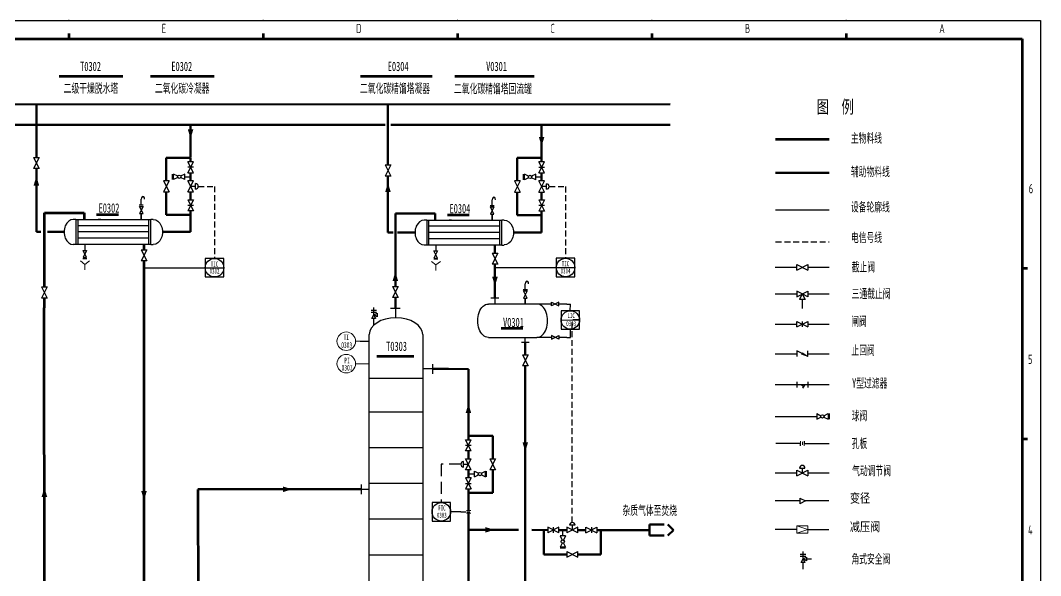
# Model space of a CAD drawing. Header units: inches. Extents: x 9135 to 19446, y -2384 to -733.
# Drawn here: x 9426 to 9976, y -1218 to -919 of the extents above; entities that cross this region are included whole.
import ezdxf

# ---------------------------------------------------------------- set-up
doc = ezdxf.new("R2010")
doc.units = ezdxf.units.IN
doc.header["$MEASUREMENT"] = 0
for name, pattern in [('ACAD_ISO02W100', [11, 8, -3]), ('HIDDEN', [9.525, 6.35, -3.175]), ('HIDDEN2', [4.7625, 3.175, -1.5875])]:
    doc.linetypes.add(name, pattern=pattern)
for name, color, linetype, lineweight in [('1-主物流线-粗实线', 4, 'Continuous', 90), ('12-阀门与管件', 3, 'Continuous', 25), ('15-进出物流标志', 7, 'Continuous', 25), ('16-图框与标题栏', 7, 'Continuous', 25), ('18-仪表', 4, 'Continuous', 25), ('19-信号线', 4, 'HIDDEN', 25), ('2-辅助物流线-中粗线', 6, 'Continuous', 50), ('3-设备外轮廓线-细实线', 7, 'Continuous', 25), ('4-设备内部件-细实线', 150, 'Continuous', 25), ('5-公用工程-冷却水与回水', 3, 'Continuous', 50), ('6-公用工程-中、低压蒸汽与凝水回管', 1, 'Continuous', 50), ('e-设备外轮廓', 7, 'Continuous', 25), ('f-仪表', 4, 'Continuous', 18), ('g-控制线', 4, 'HIDDEN2', 18), ('h-阀门管件', 3, 'Continuous', 18), ('p-名称下方横线', 7, 'Continuous', 80), ('r-图内文字', 7, 'Continuous', 18), ('r-图内文字 @ 1', 7, 'Continuous', 18), ('剖面线', 7, 'Continuous', 18), ('文本', 7, 'Continuous', 5), ('细线', 7, 'Continuous', 15)]:
    doc.layers.add(name, color=color, linetype=linetype, lineweight=lineweight)
doc.layers.add('9文字', color=7, linetype='Continuous')
doc.layers.add('b-辅助物料线', color=7, linetype='Continuous', lineweight=50, true_color=0x541be4)
doc.styles.add('HGCAD', font='gbenor.shx', dxfattribs={"width": 0.75, "bigfont": 'gbcbig.shx'})
doc.styles.add('仿宋', font='simfang.ttf', dxfattribs={"width": 0.6})

msp = doc.modelspace()

# ---------------------------------------------------------------- hatches: boundary and pattern name
h = msp.add_hatch(color=7)
h.dxf.hatch_style = 2
h.paths.add_polyline_path([(9850.68, -1099.89), (9847.68, -1097.99), (9847.35, -1098.65)])

# ---------------------------------------------------------------- linework, layer by layer
at = {"color": 7, "lineweight": 25}
for points in [[(9844.68, -1096.89), (9844.68, -1099.89)], [(9850.68, -1099.89), (9844.68, -1096.89)], [(9850.68, -1099.89), (9850.68, -1096.89)], [(9846.44, -1176.3), (9849.44, -1177.8)], [(9846.44, -1176.3), (9846.44, -1179.3)], [(9849.44, -1177.8), (9846.44, -1179.3)]]:
    msp.add_lwpolyline(points, dxfattribs=at)
at = {"color": 7, "lineweight": 0}
msp.add_lwpolyline([(9850.68, -1099.89), (9847.68, -1097.99), (9847.35, -1098.65)], close=True, dxfattribs=at)
at = {"layer": '1-主物流线-粗实线', "color": 4, "lineweight": 90}
for p, q in [((9833.33, -982.7), (9862.18, -982.7)), ((9438.71, -1022.43), (9460.18, -1022.43)), ((9438.71, -1062.35), (9438.71, -1022.43)), ((9453.99, -1022.43), (9453.99, -1022.43)), ((9460.18, -1022.43), (9460.18, -1025.97)), ((9492.46, -1042.29), (9492.46, -1039.43)), ((9492.46, -1347.89), (9492.46, -1048.29)), ((9438.67, -1068.35), (9438.67, -1073.58)), ((9438.71, -1318.76), (9438.67, -1073.58)), ((9609.81, -1171.51), (9521.58, -1171.66)), ((9521.58, -1171.57), (9521.89, -1362.85))]:
    msp.add_line(p, q, dxfattribs=at)
at = {"layer": '1-主物流线-粗实线', "color": 7, "lineweight": 25}
for p, q in [((9681.85, -1068.39), (9681.85, -1071.59)), ((9616.44, -1082.99), (9616.44, -1079.37)), ((9609.81, -1171.51), (9613.97, -1171.51))]:
    msp.add_line(p, q, dxfattribs=at)
at = {"layer": '1-主物流线-粗实线', "color": 7, "lineweight": 25, "true_color": 0xffffff}
for p, q in [((9848.1, -1214.65), (9848.1, -1211.02)), ((9850.02, -1209.1), (9852.69, -1209.1))]:
    msp.add_line(p, q, dxfattribs=at)
at = {"layer": '1-主物流线-粗实线', "color": 7, "lineweight": 25}
for points in [[(9525.52, -1046.99), (9525.52, -1056.99), (9535.52, -1056.99), (9535.52, -1046.99)], [(9714.95, -1046.89), (9714.95, -1056.89), (9724.95, -1056.89), (9724.95, -1046.89)], [(9717.5, -1075.16), (9717.5, -1085.16), (9727.5, -1085.16), (9727.5, -1075.16)], [(9647.9, -1178.65), (9647.9, -1188.65), (9657.9, -1188.65), (9657.9, -1178.65)]]:
    msp.add_lwpolyline(points, close=True, dxfattribs=at)
at = {"layer": '1-主物流线-粗实线', "color": 3, "lineweight": 25}
for centre in [(9511.44, -1002.94), (9700.83, -1003.02), (9858.59, -1132.21), (9673.74, -1163.29), (9718.48, -1199.71)]:
    msp.add_circle(centre, 0.886, dxfattribs=at)
at = {"layer": '1-主物流线-粗实线', "color": 7, "lineweight": 25}
for centre in [(9530.52, -1051.99), (9719.95, -1051.89), (9722.5, -1080.16), (9652.9, -1183.65)]:
    msp.add_circle(centre, 5, dxfattribs=at)
at = {"layer": '12-阀门与管件', "lineweight": 25}
for p, q in [((9432.88, -992.54), (9435.88, -998.54)), ((9516.14, -1000.79), (9519.14, -994.79)), ((9705.53, -1000.87), (9708.53, -994.87)), ((9519.14, -997.79), (9516.14, -997.79)), ((9622.6, -996.57), (9625.6, -1002.57)), ((9708.53, -997.87), (9705.53, -997.87)), ((9506.01, -1005.08), (9503.01, -1011.08)), ((9516.14, -1011.08), (9519.14, -1005.08)), ((9520.28, -1009.52), (9520.28, -1006.63)), ((9695.4, -1005.16), (9692.4, -1011.16)), ((9705.53, -1011.16), (9708.53, -1005.16)), ((9709.67, -1009.6), (9709.67, -1006.71)), ((9520.28, -1008.08), (9517.64, -1008.08)), ((9709.67, -1008.16), (9707.03, -1008.16)), ((9516.14, -1015.36), (9519.14, -1021.36)), ((9519.14, -1018.36), (9516.14, -1018.36)), ((9705.53, -1015.44), (9708.53, -1021.44)), ((9708.53, -1018.44), (9705.53, -1018.44)), ((9490.96, -1042.29), (9493.96, -1048.29)), ((9680.35, -1044.06), (9683.35, -1050.06)), ((9844.68, -1053.23), (9850.68, -1050.23)), ((9437.17, -1062.35), (9440.17, -1068.35)), ((9626.6, -1062.03), (9629.6, -1068.03)), ((9847.68, -1066.12), (9849.18, -1069.12)), ((9616.44, -1077.44), (9616.44, -1073.39)), ((9614.99, -1074.92), (9617.89, -1074.92)), ((9614.99, -1075.98), (9617.89, -1075.98)), ((9615.48, -1079.37), (9616.44, -1077.44)), ((9616.44, -1077.44), (9618.37, -1076.47)), ((9616.44, -1077.44), (9617.4, -1079.37)), ((9618.37, -1078.4), (9616.44, -1077.44)), ((9618.37, -1076.47), (9618.37, -1078.4)), ((9617.4, -1079.37), (9615.48, -1079.37)), ((9844.68, -1083.94), (9850.68, -1080.94)), ((9847.68, -1080.94), (9847.68, -1083.94)), ((9696.71, -1098.92), (9699.71, -1104.92)), ((9669.04, -1150.77), (9666.04, -1144.77)), ((9666.04, -1147.77), (9669.04, -1147.77)), ((9669.04, -1161.05), (9666.04, -1155.05)), ((9679.16, -1155.05), (9682.16, -1161.05)), ((9664.89, -1159.49), (9664.89, -1156.6)), ((9664.89, -1158.05), (9667.54, -1158.05)), ((9844.68, -1164.22), (9850.68, -1161.22)), ((9846.23, -1160.07), (9849.13, -1160.07)), ((9847.68, -1160.07), (9847.68, -1162.72)), ((9669.04, -1165.33), (9666.04, -1171.33)), ((9666.04, -1168.33), (9669.04, -1168.33)), ((9716.33, -1195.01), (9710.33, -1192.01)), ((9713.33, -1192.01), (9713.33, -1195.01)), ((9726.61, -1195.01), (9720.61, -1192.01)), ((9725.06, -1190.87), (9722.16, -1190.87)), ((9723.61, -1190.87), (9723.61, -1193.51)), ((9730.89, -1195.01), (9736.89, -1192.01)), ((9733.89, -1192.01), (9733.89, -1195.01)), ((9720.61, -1205.13), (9726.61, -1208.13))]:
    msp.add_line(p, q, dxfattribs=at)
at = {"layer": '12-阀门与管件', "color": 7}
for p, q in [((9492.09, -1018.26), (9489.86, -1018.26)), ((9491.92, -1022.76), (9490, -1018.9)), ((9490, -1018.9), (9491.92, -1018.9)), ((9491.92, -1018.9), (9490, -1022.76)), ((9490, -1022.76), (9491.92, -1022.76)), ((9681.48, -1018.55), (9679.26, -1018.55)), ((9681.32, -1023.05), (9679.39, -1019.19)), ((9679.39, -1019.19), (9681.32, -1019.19)), ((9681.32, -1019.19), (9679.39, -1023.05)), ((9679.39, -1023.05), (9681.32, -1023.05)), ((9461.47, -1046.5), (9459.54, -1042.65)), ((9459.54, -1042.65), (9461.47, -1042.65)), ((9461.47, -1042.65), (9459.54, -1046.5)), ((9650.86, -1046.79), (9648.94, -1042.94)), ((9648.94, -1042.94), (9650.86, -1042.94)), ((9650.86, -1042.94), (9648.94, -1046.79)), ((9461.64, -1047.15), (9459.41, -1047.15)), ((9459.54, -1046.5), (9461.47, -1046.5)), ((9651.03, -1047.44), (9648.81, -1047.44)), ((9648.94, -1046.79), (9650.86, -1046.79)), ((9699.37, -1063.88), (9697.15, -1063.88)), ((9699.21, -1068.38), (9697.28, -1064.52)), ((9697.28, -1064.52), (9699.21, -1064.52)), ((9699.21, -1064.52), (9697.28, -1068.38)), ((9697.28, -1068.38), (9699.21, -1068.38)), ((9712.43, -1070.63), (9716.28, -1072.56)), ((9716.28, -1070.63), (9712.43, -1072.56)), ((9712.43, -1072.56), (9712.43, -1070.63)), ((9716.28, -1072.56), (9716.28, -1070.63)), ((9712.43, -1090.55), (9716.28, -1088.63)), ((9716.28, -1090.55), (9712.43, -1088.63)), ((9712.43, -1088.63), (9712.43, -1090.55)), ((9716.28, -1088.63), (9716.28, -1090.55))]:
    msp.add_line(p, q, dxfattribs=at)
at = {"layer": '12-阀门与管件', "color": 7, "true_color": 0xffffff}
for p, q in [((9848.1, -1209.1), (9848.1, -1205.05)), ((9846.64, -1206.58), (9849.55, -1206.58)), ((9846.64, -1207.63), (9849.55, -1207.63)), ((9847.13, -1211.02), (9848.1, -1209.1)), ((9849.06, -1211.02), (9847.13, -1211.02)), ((9848.1, -1209.1), (9850.02, -1208.13)), ((9848.1, -1209.1), (9849.06, -1211.02)), ((9850.02, -1210.06), (9848.1, -1209.1)), ((9850.02, -1208.13), (9850.02, -1210.06))]:
    msp.add_line(p, q, dxfattribs=at)
at = {"layer": '12-阀门与管件', "lineweight": 25}
for points in [[(9432.88, -992.54), (9435.88, -992.54), (9432.88, -998.54)], [(9519.14, -994.79), (9516.14, -994.79)], [(9516.14, -1000.79), (9519.14, -1000.79), (9516.14, -994.79)], [(9708.53, -994.87), (9705.53, -994.87)], [(9705.53, -1000.87), (9708.53, -1000.87), (9705.53, -994.87)], [(9435.88, -998.54), (9432.88, -998.54)], [(9507.81, -1004.44), (9507.81, -1001.44)], [(9508.44, -1004.44), (9508.44, -1001.44)], [(9514.44, -1004.44), (9514.44, -1001.44)], [(9622.6, -996.57), (9625.6, -996.57), (9622.6, -1002.57)], [(9697.2, -1004.52), (9697.2, -1001.52)], [(9697.83, -1004.52), (9697.83, -1001.52)], [(9703.83, -1004.52), (9703.83, -1001.52)], [(9506.01, -1005.08), (9503.01, -1005.08), (9506.01, -1011.08)], [(9519.14, -1005.08), (9516.14, -1005.08)], [(9516.14, -1011.08), (9519.14, -1011.08), (9516.14, -1005.08)], [(9625.6, -1002.57), (9622.6, -1002.57)], [(9695.4, -1005.16), (9692.4, -1005.16), (9695.4, -1011.16)], [(9708.53, -1005.16), (9705.53, -1005.16)], [(9705.53, -1011.16), (9708.53, -1011.16), (9705.53, -1005.16)], [(9503.01, -1011.08), (9506.01, -1011.08)], [(9692.4, -1011.16), (9695.4, -1011.16)], [(9516.14, -1015.36), (9519.14, -1015.36), (9516.14, -1021.36)], [(9705.53, -1015.44), (9708.53, -1015.44), (9705.53, -1021.44)], [(9519.14, -1021.36), (9516.14, -1021.36)], [(9708.53, -1021.44), (9705.53, -1021.44)], [(9490.96, -1042.29), (9493.96, -1042.29), (9490.96, -1048.29)], [(9680.35, -1044.06), (9683.35, -1044.06), (9680.35, -1050.06)], [(9493.96, -1048.29), (9490.96, -1048.29)], [(9683.35, -1050.06), (9680.35, -1050.06)], [(9844.68, -1053.23), (9844.68, -1050.23), (9850.68, -1053.23)], [(9850.68, -1050.23), (9850.68, -1053.23)], [(9437.17, -1062.35), (9440.17, -1062.35), (9437.17, -1068.35)], [(9626.6, -1062.03), (9629.6, -1062.03), (9626.6, -1068.03)], [(9629.6, -1068.03), (9626.6, -1068.03)], [(9847.68, -1066.12), (9847.68, -1066.12), (9846.18, -1069.12)], [(9440.17, -1068.35), (9437.17, -1068.35)], [(9849.18, -1069.12), (9846.18, -1069.12)], [(9844.68, -1083.94), (9844.68, -1080.94), (9850.68, -1083.94)], [(9850.68, -1080.94), (9850.68, -1083.94)], [(9696.71, -1098.92), (9699.71, -1098.92), (9696.71, -1104.92)], [(9699.71, -1104.92), (9696.71, -1104.92)], [(9844.68, -1113.54), (9844.68, -1116.54)], [(9850.68, -1113.54), (9850.68, -1116.54)], [(9855.59, -1130.71), (9855.59, -1133.71)], [(9861.59, -1130.71), (9861.59, -1133.71)], [(9862.22, -1130.71), (9862.22, -1133.71)], [(9666.04, -1144.77), (9669.04, -1144.77)], [(9669.04, -1150.77), (9666.04, -1150.77), (9669.04, -1144.77)], [(9666.04, -1155.05), (9669.04, -1155.05)], [(9669.04, -1161.05), (9666.04, -1161.05), (9669.04, -1155.05)], [(9679.16, -1155.05), (9682.16, -1155.05), (9679.16, -1161.05)], [(9682.16, -1161.05), (9679.16, -1161.05)], [(9844.68, -1164.22), (9844.68, -1161.22), (9850.68, -1164.22)], [(9850.68, -1161.22), (9850.68, -1164.22)], [(9669.04, -1165.33), (9666.04, -1165.33), (9669.04, -1171.33)], [(9670.74, -1164.79), (9670.74, -1161.79)], [(9676.74, -1164.79), (9676.74, -1161.79)], [(9677.36, -1164.79), (9677.36, -1161.79)], [(9666.04, -1171.33), (9669.04, -1171.33)], [(9710.33, -1192.01), (9710.33, -1195.01)], [(9716.33, -1195.01), (9716.33, -1192.01), (9710.33, -1195.01)], [(9720.61, -1192.01), (9720.61, -1195.01)], [(9726.61, -1195.01), (9726.61, -1192.01), (9720.61, -1195.01)], [(9730.89, -1195.01), (9730.89, -1192.01), (9736.89, -1195.01)], [(9736.89, -1192.01), (9736.89, -1195.01)], [(9719.98, -1196.71), (9716.98, -1196.71)], [(9719.98, -1202.71), (9716.98, -1202.71)], [(9719.98, -1203.34), (9716.98, -1203.34)], [(9720.61, -1205.13), (9720.61, -1208.13), (9726.61, -1205.13)], [(9726.61, -1208.13), (9726.61, -1205.13)]]:
    msp.add_lwpolyline(points, dxfattribs=at)
for centre, start, end in [((9520.28, -1008.08), 270, 90), ((9709.67, -1008.16), 270, 90), ((9664.89, -1158.05), 90, 270), ((9847.68, -1160.07), 0, 180), ((9723.61, -1190.87), 0, 180)]:
    msp.add_arc(centre, 1.45, start, end, dxfattribs=at)
at = {"layer": '15-进出物流标志', "color": 7, "lineweight": 90}
for p, q in [((9451.84, -925.57), (9451.84, -928.57)), ((9556.73, -925.57), (9556.73, -928.57)), ((9661.63, -925.57), (9661.63, -928.57)), ((9766.52, -925.57), (9766.52, -928.57)), ((9871.42, -925.57), (9871.42, -928.57))]:
    msp.add_line(p, q, dxfattribs=at)
at = {"layer": '15-进出物流标志', "color": 7}
for p in [(9451.84, -918.57), (9451.84, -918.57), (9556.73, -918.57), (9556.73, -918.57), (9661.63, -918.57), (9661.63, -918.57), (9766.52, -918.57), (9766.52, -918.57), (9871.42, -918.57), (9871.42, -918.57)]:
    msp.add_point(p, dxfattribs=at)
at = {"layer": '16-图框与标题栏', "color": 7, "lineweight": 25}
for p, q in [((9135.31, -918.57), (9976.31, -918.57)), ((9137.15, -918.57), (9976.31, -918.57)), ((9976.31, -918.57), (9976.31, -1512.57)), ((9976.31, -918.57), (9976.31, -1512.57))]:
    msp.add_line(p, q, dxfattribs=at)
at = {"layer": '16-图框与标题栏', "color": 7, "lineweight": 90}
for p, q in [((9160.32, -928.57), (9966.31, -928.57)), ((9966.31, -928.57), (9966.31, -1502.57))]:
    msp.add_line(p, q, dxfattribs=at)
at = {"layer": '18-仪表', "color": 7, "linetype": 'Continuous'}
for p, q in [((9492.46, -1051.99), (9499.21, -1051.99)), ((9681.85, -1051.89), (9688.6, -1051.89))]:
    msp.add_line(p, q, dxfattribs=at)
at = {"layer": '18-仪表', "color": 7}
for p, q in [((9525.52, -1051.99), (9535.52, -1051.99)), ((9714.95, -1051.89), (9724.95, -1051.89)), ((9712.43, -1071.59), (9704.54, -1071.59)), ((9720.67, -1071.59), (9716.28, -1071.59)), ((9722.5, -1075.16), (9722.54, -1071.59)), ((9717.5, -1080.2), (9725.76, -1080.16)), ((9712.43, -1089.59), (9704.54, -1089.59)), ((9720.67, -1089.59), (9716.28, -1089.59)), ((9722.54, -1089.59), (9722.59, -1085.16)), ((9609.19, -1091.64), (9613.97, -1091.64))]:
    msp.add_line(p, q, dxfattribs=at)
at = {"layer": '18-仪表', "color": 7, "lineweight": 90}
for p, q in [((9969.31, -1052.39), (9966.31, -1052.39)), ((9969.31, -1144.42), (9966.31, -1144.42))]:
    msp.add_line(p, q, dxfattribs=at)
at = {"layer": '19-信号线', "color": 7}
for p, q in [((9725.48, -1080.16), (9723.89, -1080.16)), ((9652.9, -1158.05), (9652.88, -1178.66)), ((9663.45, -1158.05), (9652.9, -1158.05))]:
    msp.add_line(p, q, dxfattribs=at)
at = {"layer": '2-辅助物流线-中粗线', "color": 7, "lineweight": 25}
for p, q in [((9460.51, -1039.43), (9460.51, -1042.65)), ((9649.9, -1039.73), (9649.9, -1042.94))]:
    msp.add_line(p, q, dxfattribs=at)
at = {"layer": '3-设备外轮廓线-细实线', "lineweight": 25}
for p, q in [((9514.44, -1002.94), (9517.64, -1002.94)), ((9703.83, -1003.02), (9707.03, -1003.01)), ((9670.74, -1163.29), (9667.54, -1163.29)), ((9718.48, -1196.71), (9718.47, -1193.51))]:
    msp.add_line(p, q, dxfattribs=at)
at = {"layer": '3-设备外轮廓线-细实线', "color": 7}
for p, q in [((9490.96, -1018.26), (9490.96, -1015.09)), ((9680.35, -1018.55), (9680.35, -1015.38)), ((9490.96, -1022.76), (9490.96, -1025.97)), ((9490.96, -1025.92), (9490.96, -1022.76)), ((9680.35, -1023.05), (9680.35, -1026.26)), ((9680.35, -1026.21), (9680.35, -1023.05)), ((9455.68, -1025.97), (9454.3, -1025.97)), ((9455.68, -1025.97), (9455.68, -1039.43)), ((9455.68, -1025.97), (9496.09, -1025.97)), ((9456.87, -1039.43), (9456.87, -1025.97)), ((9469.09, -1025.97), (9467.71, -1025.97)), ((9494.9, -1025.97), (9494.9, -1039.43)), ((9496.09, -1039.43), (9496.09, -1025.97)), ((9497.47, -1025.97), (9496.09, -1025.97)), ((9645.07, -1026.26), (9643.69, -1026.26)), ((9645.07, -1026.26), (9645.07, -1039.73)), ((9645.07, -1026.26), (9685.49, -1026.26)), ((9646.26, -1039.73), (9646.26, -1026.26)), ((9658.48, -1026.26), (9657.1, -1026.26)), ((9684.3, -1026.26), (9684.3, -1039.73)), ((9685.49, -1039.73), (9685.49, -1026.26)), ((9686.86, -1026.26), (9685.49, -1026.26)), ((9455.68, -1039.43), (9454.3, -1039.44)), ((9496.09, -1039.43), (9455.68, -1039.43)), ((9496.09, -1039.43), (9497.47, -1039.44)), ((9645.07, -1039.73), (9643.69, -1039.73)), ((9685.49, -1039.73), (9645.07, -1039.73)), ((9685.49, -1039.73), (9686.86, -1039.73)), ((9698.24, -1063.88), (9698.24, -1060.71)), ((9704.54, -1071.59), (9678.31, -1071.59)), ((9698.24, -1068.38), (9698.24, -1071.45)), ((9698.24, -1071.55), (9698.24, -1068.38)), ((9628.1, -1073.76), (9628.1, -1078.66)), ((9628.1, -1073.76), (9628.1, -1078.11)), ((9628.1, -1073.76), (9628.1, -1078.66)), ((9628.1, -1073.76), (9628.1, -1079)), ((9613.97, -1294.35), (9613.97, -1088.04)), ((9642.89, -1088.04), (9642.89, -1294.35)), ((9678.31, -1089.59), (9704.54, -1089.59)), ((9648.13, -1106.51), (9642.89, -1106.51))]:
    msp.add_line(p, q, dxfattribs=at)
at = {"layer": '3-设备外轮廓线-细实线', "color": 7, "lineweight": 25}
for p, q in [((9684, -1068.39), (9679.7, -1068.39)), ((9698.24, -1092.35), (9698.24, -1089.59)), ((9700.4, -1092.35), (9696.09, -1092.35))]:
    msp.add_line(p, q, dxfattribs=at)
at = {"layer": '3-设备外轮廓线-细实线', "color": 7, "ltscale": 0.5}
for p, q in [((9625.47, -1073.76), (9630.73, -1073.76)), ((9648.08, -1103.93), (9648.08, -1109.19)), ((9609.81, -1174.14), (9609.81, -1168.88))]:
    msp.add_line(p, q, dxfattribs=at)
at = {"layer": '3-设备外轮廓线-细实线', "color": 7}
for centre, major_axis, ratio, start_param, end_param in [((9491.86, -1015.09), (0, -1.52), 0.593172, 1.570796, 4.712389), ((9681.25, -1015.38), (0, -1.52), 0.593172, 1.570796, 4.712389), ((9454.3, -1032.7), (0, 6.73), 0.740154, 0, 3.141593), ((9643.69, -1032.99), (0, 6.73), 0.740154, 0, 3.141593), ((9699.14, -1060.71), (0, -1.52), 0.593172, 1.570796, 4.712389), ((9704.54, -1080.59), (0, -9), 0.63866, 0, 3.141593), ((9628.43, -1088.04), (-14.46, 0), 0.625144, 3.141593, 6.283185)]:
    msp.add_ellipse(centre, major_axis=major_axis, ratio=ratio, start_param=start_param, end_param=end_param, dxfattribs=at)
at = {"layer": '3-设备外轮廓线-细实线', "color": 7, "extrusion": (0, 0, -1)}
for centre, major_axis, ratio in [((9497.47, -1032.7), (0, 6.73), 0.740154), ((9686.86, -1032.99), (0, 6.73), 0.740154), ((9678.31, -1080.59), (0, -9), 0.63866)]:
    msp.add_ellipse(centre, major_axis=major_axis, ratio=ratio, start_param=0, end_param=3.141593, dxfattribs=at)
at = {"layer": '4-设备内部件-细实线', "color": 7}
for p, q in [((9494.9, -1029.33), (9456.87, -1029.33)), ((9494.9, -1032.7), (9456.87, -1032.7)), ((9684.3, -1029.63), (9646.26, -1029.63)), ((9684.3, -1032.99), (9646.26, -1032.99)), ((9494.9, -1036.07), (9456.87, -1036.07)), ((9684.3, -1036.36), (9646.26, -1036.36)), ((9613.97, -1111.55), (9642.89, -1111.55)), ((9613.97, -1129.71), (9642.89, -1129.71)), ((9613.97, -1129.71), (9642.89, -1129.71)), ((9613.97, -1148.99), (9642.89, -1148.99)), ((9613.97, -1148.99), (9642.89, -1148.99)), ((9613.97, -1168.26), (9642.89, -1168.26)), ((9613.97, -1187.54), (9642.89, -1187.54)), ((9613.97, -1206.82), (9642.89, -1206.82))]:
    msp.add_line(p, q, dxfattribs=at)
at = {"layer": '5-公用工程-冷却水与回水', "color": 7, "linetype": 'ByBlock', "lineweight": 25}
for p, q in [((9499.21, -1051.99), (9525.52, -1051.99)), ((9688.6, -1051.89), (9714.95, -1051.89)), ((9720.67, -1071.59), (9722.54, -1071.59)), ((9725.76, -1080.16), (9727.5, -1080.16)), ((9720.67, -1089.59), (9722.54, -1089.59)), ((9663.45, -1183.68), (9657.9, -1183.65)), ((9663.45, -1183.68), (9666.39, -1183.68)), ((9666.94, -1183.68), (9668.3, -1183.68))]:
    msp.add_line(p, q, dxfattribs=at)
at = {"layer": '5-公用工程-冷却水与回水', "lineweight": 25}
for p, q in [((9846.8, -1146.81), (9833.39, -1146.81)), ((9846.8, -1148.01), (9846.8, -1146.81)), ((9848.8, -1145.51), (9848.8, -1146.77)), ((9848.8, -1146.77), (9862.22, -1146.77))]:
    msp.add_line(p, q, dxfattribs=at)
at = {"layer": '6-公用工程-中、低压蒸汽与凝水回管', "color": 3, "lineweight": 25}
for p, q in [((9510.65, -1002.55), (9508.44, -1001.44)), ((9514.44, -1001.44), (9512.23, -1002.55)), ((9700.04, -1002.63), (9697.83, -1001.52)), ((9703.83, -1001.52), (9701.62, -1002.63)), ((9510.65, -1003.34), (9508.44, -1004.44)), ((9514.44, -1004.44), (9512.23, -1003.34)), ((9700.04, -1003.42), (9697.83, -1004.52)), ((9703.83, -1004.52), (9701.62, -1003.42)), ((9833.14, -1051.73), (9844.68, -1051.73)), ((9850.68, -1051.73), (9862.22, -1051.73)), ((9833.14, -1066.12), (9844.68, -1066.12)), ((9850.68, -1066.12), (9862.22, -1066.12)), ((9847.68, -1069.12), (9847.68, -1074.02)), ((9833.14, -1082.44), (9844.68, -1082.44)), ((9850.68, -1082.44), (9862.22, -1082.44)), ((9833.14, -1098.39), (9844.68, -1098.39)), ((9850.68, -1098.39), (9862.22, -1098.39)), ((9833.14, -1115.04), (9862.22, -1115.04)), ((9844.68, -1115.04), (9850.68, -1115.04)), ((9847.08, -1115.04), (9848.58, -1116.15)), ((9848.01, -1116.99), (9849.15, -1115.31)), ((9833.14, -1132.21), (9855.59, -1132.21)), ((9855.59, -1130.71), (9857.8, -1131.82)), ((9855.59, -1133.71), (9857.8, -1132.61)), ((9859.39, -1131.82), (9861.59, -1130.71)), ((9859.39, -1132.61), (9861.59, -1133.71)), ((9670.74, -1161.79), (9672.94, -1162.9)), ((9670.74, -1164.79), (9672.94, -1163.69)), ((9674.53, -1162.9), (9676.74, -1161.79)), ((9674.53, -1163.69), (9676.74, -1164.79)), ((9833.14, -1162.72), (9844.68, -1162.72)), ((9850.68, -1162.72), (9862.22, -1162.72)), ((9846.44, -1177.8), (9833.14, -1177.8)), ((9862.12, -1177.8), (9849.44, -1177.8)), ((9844.76, -1193.22), (9833.14, -1193.22)), ((9850.76, -1193.22), (9862.12, -1193.22)), ((9716.98, -1196.71), (9718.08, -1198.92)), ((9719.98, -1196.71), (9718.87, -1198.92)), ((9718.08, -1200.5), (9716.98, -1202.71)), ((9718.87, -1200.5), (9719.98, -1202.71))]:
    msp.add_line(p, q, dxfattribs=at)
msp.add_lwpolyline([(9847.68, -1066.12), (9844.68, -1064.62), (9844.68, -1067.62), (9850.68, -1064.62), (9850.68, -1067.62), (9847.68, -1066.12)], dxfattribs=at)
at = {"layer": '9文字', "color": 7, "lineweight": 25}
for points in [[(9517.6, -977.33, 0, 0, 0), (9517.6, -977.33, 3, 0, 0), (9517.6, -982.33, 0, 0, 0), (9517.6, -982.33, 0, 0, 0)], [(9707.02, -981.45, 0, 0, 0), (9707.02, -981.45, 3, 0, 0), (9707.02, -986.45, 0, 0, 0), (9707.02, -986.45, 0, 0, 0)], [(9434.37, -1007.64, 0, 0, 0), (9434.37, -1007.64, 3, 0, 0), (9434.37, -1002.64, 0, 0, 0), (9434.37, -1002.64, 0, 0, 0)], [(9624.1, -1011.13, 0, 0, 0), (9624.1, -1011.13, 3, 0, 0), (9624.1, -1006.13, 0, 0, 0), (9624.1, -1006.13, 0, 0, 0)], [(9628.1, -1059.13, 0, 0, 0), (9628.1, -1059.13, 3, 0, 0), (9628.1, -1054.13, 0, 0, 0), (9628.1, -1054.13, 0, 0, 0)], [(9681.85, -1056.89, 0, 0, 0), (9681.85, -1056.89, 3, 0, 0), (9681.85, -1061.89, 0, 0, 0), (9681.85, -1061.89, 0, 0, 0)], [(9667.54, -1130.38, 0, 0, 0), (9667.54, -1130.38, 3, 0, 0), (9667.54, -1125.38, 0, 0, 0), (9667.54, -1125.38, 0, 0, 0)], [(9698.22, -1146.2, 0, 0, 0), (9698.22, -1146.2, 3, 0, 0), (9698.22, -1151.2, 0, 0, 0), (9698.22, -1151.2, 0, 0, 0)], [(9438.71, -1175.6, 0, 0, 0), (9438.71, -1175.6, 3, 0, 0), (9438.71, -1170.6, 0, 0, 0), (9438.71, -1170.6, 0, 0, 0)], [(9492.46, -1172.44, 0, 0, 0), (9492.46, -1172.44, 3, 0, 0), (9492.46, -1177.44, 0, 0, 0), (9492.46, -1177.44, 0, 0, 0)], [(9567.48, -1171.51, 0, 0, 0), (9567.48, -1171.51, 3, 0, 0), (9572.48, -1171.51, 0, 0, 0), (9572.48, -1171.51, 0, 0, 0)]]:
    msp.add_lwpolyline(points, format="xyseb", dxfattribs=at)
at = {"layer": 'b-辅助物料线', "color": 6, "lineweight": 50}
for p, q in [((9190.16, -963.94), (9776.4, -963.73)), ((9434.38, -963.85), (9434.38, -984.52)), ((9624.1, -996.57), (9624.1, -963.79)), ((9376.44, -974.92), (9622.6, -974.89)), ((9517.6, -992.34), (9517.6, -974.9)), ((9625.6, -974.88), (9776.4, -974.85)), ((9707.03, -992.73), (9707.02, -974.87)), ((9434.38, -989.12), (9434.38, -984.52)), ((9434.38, -992.54), (9434.38, -989.12)), ((9517.64, -992.65), (9504.51, -992.65)), ((9504.51, -992.65), (9504.51, -1005.08)), ((9517.64, -994.79), (9517.64, -992.65)), ((9707.03, -992.73), (9693.9, -992.73)), ((9693.9, -992.73), (9693.9, -1005.16)), ((9707.03, -994.87), (9707.03, -992.73)), ((9434.37, -1005.93), (9434.38, -998.54)), ((9517.64, -1000.79), (9517.64, -1005.08)), ((9707.03, -1000.87), (9707.03, -1005.16)), ((9833.33, -1000.78), (9862.18, -1000.78)), ((9434.37, -1005.93), (9434.37, -1032.7)), ((9624.09, -1019.68), (9624.1, -1002.57)), ((9504.51, -1011.08), (9504.51, -1023.5)), ((9517.64, -1011.08), (9517.64, -1015.36)), ((9693.9, -1011.16), (9693.9, -1023.58)), ((9707.03, -1011.16), (9707.03, -1015.44)), ((9517.64, -1023.5), (9504.51, -1023.5)), ((9517.64, -1021.36), (9517.6, -1032.7)), ((9517.6, -1023.68), (9517.6, -1032.7)), ((9624.09, -1019.68), (9624.09, -1032.99)), ((9628.1, -1022.73), (9649.57, -1022.72)), ((9628.1, -1062.03), (9628.1, -1022.73)), ((9649.57, -1022.72), (9649.57, -1026.26)), ((9707.03, -1023.58), (9693.9, -1023.58)), ((9707.03, -1032.99), (9707.03, -1021.44)), ((9434.37, -1032.7), (9436.73, -1032.7)), ((9440.38, -1032.7), (9449.32, -1032.7)), ((9502.45, -1032.7), (9517.6, -1032.7)), ((9624.09, -1032.99), (9626.93, -1032.99)), ((9629.21, -1032.99), (9638.71, -1032.99)), ((9691.85, -1032.99), (9707.03, -1032.99)), ((9681.85, -1044.06), (9681.85, -1039.73)), ((9681.85, -1068.39), (9681.85, -1050.06)), ((9628.1, -1073.76), (9628.1, -1068.03)), ((9698.24, -1098.92), (9698.24, -1092.35)), ((9648.13, -1106.51), (9656.79, -1106.51)), ((9656.79, -1106.51), (9667.54, -1106.69)), ((9698.21, -1104.92), (9698.18, -1345.65)), ((9667.54, -1144.77), (9667.54, -1106.69)), ((9667.54, -1142.62), (9680.66, -1142.62)), ((9680.66, -1142.62), (9680.66, -1155.05)), ((9667.54, -1150.77), (9667.54, -1155.05)), ((9667.54, -1161.05), (9667.54, -1165.33)), ((9680.66, -1161.05), (9680.66, -1173.47)), ((9667.54, -1182.99), (9667.54, -1171.33)), ((9667.54, -1173.47), (9680.66, -1173.47)), ((9694.48, -1193.38), (9667.54, -1193.39)), ((9710.33, -1193.52), (9701.67, -1193.38)), ((9708.19, -1193.51), (9708.19, -1206.63)), ((9716.33, -1193.51), (9720.61, -1193.51)), ((9726.61, -1193.51), (9730.89, -1193.51)), ((9736.89, -1193.51), (9765.2, -1193.51)), ((9739.03, -1193.51), (9739.03, -1206.63)), ((9708.19, -1206.63), (9720.61, -1206.63)), ((9726.61, -1206.63), (9739.03, -1206.63))]:
    msp.add_line(p, q, dxfattribs=at)
msp.add_lwpolyline([(9667.53, -1184.32), (9667.44, -1345.65)], dxfattribs=at)
msp.add_lwpolyline([(9676.6, -1193.4, 0, 0, 0), (9676.6, -1193.4, 3, 0, 0), (9681.6, -1193.4, 0, 0, 0), (9681.6, -1193.4, 0, 0, 0)], format="xyseb", dxfattribs=at)
at = {"layer": 'e-设备外轮廓'}
msp.add_line((9833.28, -1020.68), (9862.18, -1020.68), dxfattribs=at)
at = {"layer": 'f-仪表', "color": 7, "lineweight": 18}
for p, q in [((9613.97, -1091.64), (9606.61, -1091.64)), ((9613.97, -1103.75), (9606.61, -1103.75))]:
    msp.add_line(p, q, dxfattribs=at)
at = {"layer": 'f-仪表', "color": 7}
for centre in [(9601.61, -1091.64), (9601.61, -1103.75)]:
    msp.add_circle(centre, 5, dxfattribs=at)
at = {"layer": 'g-控制线', "lineweight": 25}
for p, q in [((9521.73, -1008.08), (9530.52, -1008.08)), ((9530.52, -1008.08), (9530.52, -1046.99)), ((9711.12, -1008.16), (9719.9, -1008.16)), ((9719.95, -1008.16), (9719.95, -1046.89)), ((9723.61, -1189.42), (9723.61, -1080.16)), ((9727.5, -1080.16), (9723.61, -1080.16))]:
    msp.add_line(p, q, dxfattribs=at)
at = {"layer": 'g-控制线', "linetype": 'HIDDEN2', "lineweight": 25}
msp.add_line((9833.33, -1037.94), (9862.18, -1037.94), dxfattribs=at)
at = {"layer": 'h-阀门管件', "color": 7}
for p, q in [((9458.15, -1048.31), (9460.51, -1050.16)), ((9460.51, -1050.16), (9462.99, -1048.31)), ((9460.51, -1050.16), (9460.51, -1053.1)), ((9647.54, -1048.63), (9649.9, -1050.48)), ((9649.9, -1050.48), (9652.39, -1048.63)), ((9649.9, -1050.48), (9649.9, -1053.42)), ((9666.42, -1182.99), (9668.77, -1182.99)), ((9666.42, -1184.32), (9668.76, -1184.32))]:
    msp.add_line(p, q, dxfattribs=at)
at = {"layer": 'h-阀门管件', "lineweight": 18}
for p, q in [((9846.8, -1145.51), (9846.8, -1148.01)), ((9847.8, -1146), (9847.8, -1147.53)), ((9848.8, -1145.51), (9848.8, -1148.01))]:
    msp.add_line(p, q, dxfattribs=at)
at = {"layer": 'p-名称下方横线', "color": 7, "lineweight": 90}
for p, q in [((9446.7, -948.72), (9481.08, -948.72)), ((9495.94, -948.72), (9530.32, -948.72)), ((9609.29, -948.72), (9647.89, -948.72)), ((9660.14, -948.72), (9702.98, -948.72)), ((9466.87, -1023.22, 1650.37), (9478.63, -1023.22, 1650.37)), ((9656.26, -1023.52, 1650.37), (9668.02, -1023.52, 1650.37)), ((9685.15, -1084.55, 1650.37), (9696.91, -1084.55, 1650.37)), ((9618.08, -1099.7), (9638.1, -1099.7))]:
    msp.add_line(p, q, dxfattribs=at)
at = {"layer": '剖面线', "color": 7, "linetype": 'ACAD_ISO02W100', "lineweight": 50}
for p, q in [((9765.2, -1196.48), (9765.2, -1190.48)), ((9765.2, -1190.48), (9775.2, -1190.48)), ((9775.2, -1190.48), (9778.2, -1193.48)), ((9775.2, -1196.48), (9778.2, -1193.48)), ((9765.2, -1196.48), (9775.2, -1196.48))]:
    msp.add_line(p, q, dxfattribs=at)
at = {"layer": '细线', "color": 0}
for p, q in [((9844.76, -1191.22), (9844.76, -1195.22)), ((9850.76, -1191.22), (9844.76, -1191.22)), ((9844.76, -1191.22), (9850.76, -1193.22)), ((9850.76, -1193.22), (9844.76, -1195.22)), ((9850.76, -1193.22), (9850.76, -1191.22)), ((9850.76, -1195.22), (9850.76, -1193.22)), ((9844.76, -1195.22), (9850.76, -1195.22))]:
    msp.add_line(p, q, dxfattribs=at)

# ---------------------------------------------------------------- texts
at = {"layer": '15-进出物流标志', "color": 7, "char_height": 5, "attachment_point": 1, "style": 'HGCAD'}
for s, insert in [('E', (9502.05, -920.43)), ('D', (9606.95, -920.43)), ('C', (9711.84, -920.43)), ('B', (9816.74, -920.43))]:
    msp.add_mtext(s, dxfattribs=dict(at, insert=insert))
at = {"layer": '15-进出物流标志', "color": 7, "insert": (9921.63, -920.43), "char_height": 5, "width": 2.1443, "attachment_point": 1, "style": 'HGCAD'}
msp.add_mtext('A', dxfattribs=at)
at = {"layer": 'r-图内文字', "color": 7, "lineweight": 18, "style": '仿宋', "width": 0.6}
for s, p in [('TIC', (9528.51, -1051.34)), ('TIC', (9717.94, -1051.24)), ('0302', (9527.87, -1055.18)), ('0304', (9717.3, -1055.08)), ('LIC', (9720.99, -1079.05)), ('0303', (9720.3, -1083.5)), ('FIC', (9651.27, -1182.95)), ('0303', (9650.49, -1186.8))]:
    msp.add_text(s, height=2.708, dxfattribs=at).set_placement(p)
at = {"layer": 'r-图内文字', "attachment_point": 1, "style": '仿宋'}
for s, insert, char_height, width in [('                     {\\W0.7;    图  例}', (9782.15, -961.69), 7, 128.7525), ('主物料线', (9873.95, -979.54), 5, 56.4621), ('辅助物料线', (9873.95, -997.64), 5, 55.7465), ('\\pt2.45;设备轮廓线', (9873.95, -1016.66), 5, 53.2422), ('电信号线', (9873.95, -1033.17), 5, 43.6369), ('\\pt2.45;截止阀', (9874.34, -1049.05), 5, 52.0191), ('\\pt2.45;三通截止阀', (9874.34, -1063.45), 5, 52.0191), ('\\pt2.45; 闸阀', (9871.83, -1078.34), 5, 52.0191), ('\\pt3.5;止回阀', (9874.22, -1093.96), 5, 51.3862), ('\\pt3.5;Y型过滤器', (9874.58, -1111.68), 5, 51.3862), ('\\pt3.5;球阀  ', (9874.34, -1129.32), 5, 51.3862), ('\\pt3.5;{\\W0.8; 变径}', (9870.66, -1173.76), 5, 53.9397), ('\\pt3.5;{\\W0.8; 减压阀}', (9870.66, -1189.18), 5, 53.9397), ('\\pt2.45;角式安全阀', (9874.22, -1206.56), 5, 54.3311)]:
    msp.add_mtext(s, dxfattribs=dict(at, insert=insert, char_height=char_height, width=width))
at = {"layer": 'r-图内文字', "color": 7, "char_height": 5, "attachment_point": 1, "style": '仿宋'}
for s, insert in [('E0302', (9467.95, -1017.27, 528.15)), ('E0304', (9657.34, -1017.56, 528.15)), ('V0301', (9686.23, -1078.97, 528.15))]:
    msp.add_mtext_dynamic_manual_height_columns(s, width=27.6908, gutter_width=7.39, heights=[0], dxfattribs=dict(at, insert=insert))
at = {"layer": 'r-图内文字', "char_height": 5, "attachment_point": 1, "style": '仿宋'}
for s, width, heights, insert in [('{\\fSimSun|b0|i0|c134|p2;\\C0;孔板}', 15.5322, [0], (9874.37, -1144.21)), ('{\\fSimSun|b0|i0|c134|p2;\\C0;气动调节阀}', 60.3232, [8.22], (9874.6, -1158.95))]:
    msp.add_mtext_dynamic_manual_height_columns(s, width=width, gutter_width=25, heights=heights, dxfattribs=dict(at, insert=insert))
at = {"layer": 'r-图内文字 @ 1', "color": 7, "lineweight": 18, "style": '仿宋', "width": 0.6}
for s, height, p in [('T0302', 5, (9458, -945.89)), ('E0302', 5, (9507.24, -945.89)), ('E0304', 5, (9624.02, -945.89)), ('V0301', 5, (9677.09, -945.89)), ('  二级干燥脱水塔', 5, (9444.64, -957.62)), ('  二氧化碳冷凝器', 5, (9493.88, -957.62)), ('二氧化碳精馏塔凝器', 5, (9609.03, -957.7)), ('二氧化碳精馏塔回流罐', 5, (9659.76, -957.85)), ('TI', 3, (9600.2, -1091.01)), ('0303', 3, (9598.9, -1095.18)), ('T0303', 5, (9623.13, -1096.87)), ('PI', 3, (9600.62, -1103.5)), ('0307', 3, (9599.09, -1107.47))]:
    msp.add_text(s, height=height, dxfattribs=at).set_placement(p)
at = {"layer": '剖面线', "color": 7, "lineweight": 20, "insert": (9743.95, -1180.34), "char_height": 5, "attachment_point": 1, "style": '仿宋'}
msp.add_mtext_dynamic_manual_height_columns('{\\fSimSun|b0|i0|c134|p2;   杂质气体至焚烧}', width=37.2426, gutter_width=25, heights=[0], dxfattribs=at)
at = {"layer": '文本', "color": 7, "insert": (9969.92, -1006.84), "char_height": 5, "width": 2.1653, "attachment_point": 1, "style": 'HGCAD'}
msp.add_mtext('6', dxfattribs=at)
at = {"layer": '文本', "color": 7, "char_height": 5, "attachment_point": 1, "style": 'HGCAD'}
for s, insert in [('5', (9969.54, -1098.88)), ('4', (9969.54, -1190.92))]:
    msp.add_mtext(s, dxfattribs=dict(at, insert=insert))

doc.saveas('drawing.dxf')
